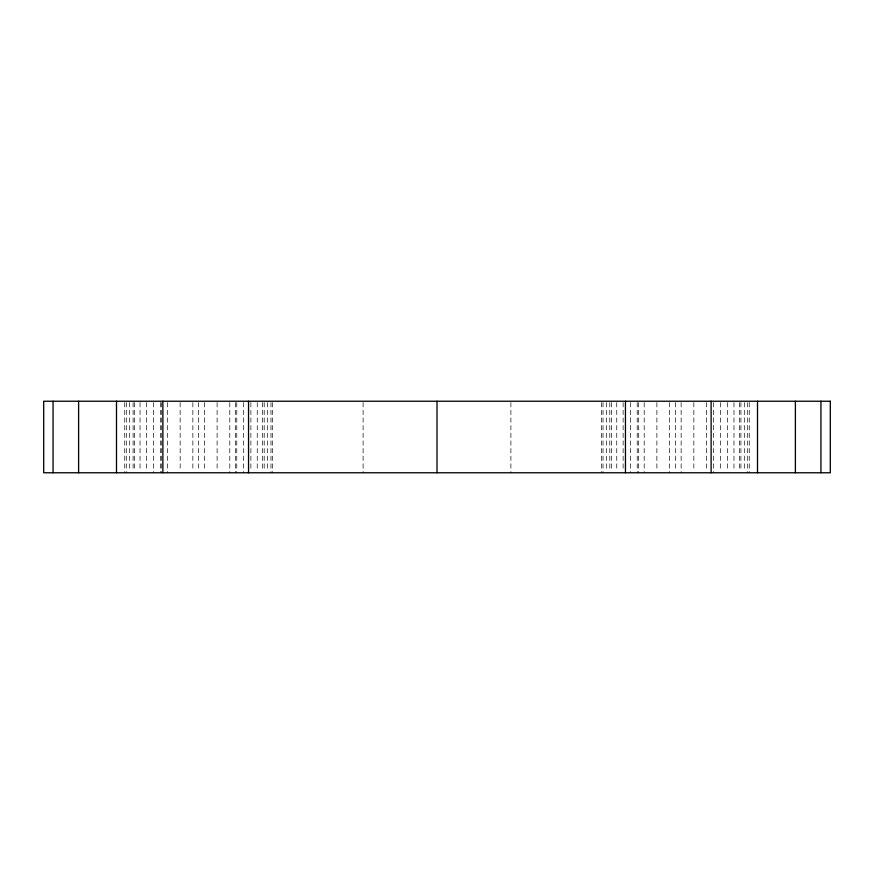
<?xml version="1.0" encoding="UTF-8"?>
<svg xmlns="http://www.w3.org/2000/svg" width="874" height="874" viewBox="0 0 874 874"><rect width="100%" height="100%" fill="white"/><g stroke="black" fill="none" stroke-linecap="round" stroke-linejoin="round"><path stroke-width="0.66" stroke-dasharray="4.37 3.28" d="M749.258 402.586L749.258 472.768M747.707 402.586L747.707 472.768M744.309 402.586L744.309 471.414M740.912 402.586L740.912 471.414M739.371 402.586L739.371 471.414M733.974 402.586L733.974 471.414M727.605 402.586L727.605 471.414M720.351 402.586L720.351 471.414M713.501 402.586L713.501 472.768M706.542 402.586L706.542 471.414M693.836 402.586L693.836 471.414M681.141 402.586L681.141 472.768M675.362 402.586L675.362 471.414M669.593 402.586L669.593 472.768M656.887 402.586L656.887 471.414M644.193 402.586L644.193 472.768M638.413 402.586L638.413 472.768M637.222 402.586L637.222 472.768M630.373 402.586L630.373 472.768M623.118 402.586L623.118 471.414M616.749 402.586L616.749 471.414M611.363 402.586L611.363 471.414M609.812 402.586L609.812 471.414M606.414 402.586L606.414 471.414M603.016 402.586L603.016 472.768M601.476 402.586L601.476 472.768M510.897 402.586L510.897 472.768M363.103 402.586L363.103 472.768M272.524 402.586L272.524 472.768M270.984 402.586L270.984 472.768M267.586 402.586L267.586 471.414M264.188 402.586L264.188 471.414M262.637 402.586L262.637 471.414M257.251 402.586L257.251 471.414M250.882 402.586L250.882 471.414M243.627 402.586L243.627 472.768M236.778 402.586L236.778 472.768M235.587 402.586L235.587 472.768M229.807 402.586L229.807 472.768M217.113 402.586L217.113 471.414M204.407 402.586L204.407 471.414M198.638 402.586L198.638 471.414M192.859 402.586L192.859 471.414M180.164 402.586L180.164 471.414M167.458 402.586L167.458 472.768M161.69 402.586L161.69 472.768M160.499 402.586L160.499 472.768M153.649 402.586L153.649 472.768M146.395 402.586L146.395 471.414M140.026 402.586L140.026 471.414M134.629 402.586L134.629 471.414M133.088 402.586L133.088 471.414M129.691 402.586L129.691 471.414M126.293 402.586L126.293 472.768M124.742 402.586L124.742 472.768"/><path stroke-width="1.31" d="M820.937 401.232L820.937 472.768M795.384 401.232L795.384 472.768M757.507 401.232L757.507 472.768M711.119 401.232L711.119 472.768M625.456 401.232L625.456 472.768M437 401.232L437 472.768M248.544 401.232L248.544 472.768M162.881 401.232L162.881 472.768M116.493 401.232L116.493 472.768M78.616 401.232L78.616 472.768M53.063 401.232L53.063 472.768M830.3 401.232L43.7 401.232L43.7 472.768L830.3 472.768L830.3 401.232"/></g></svg>
